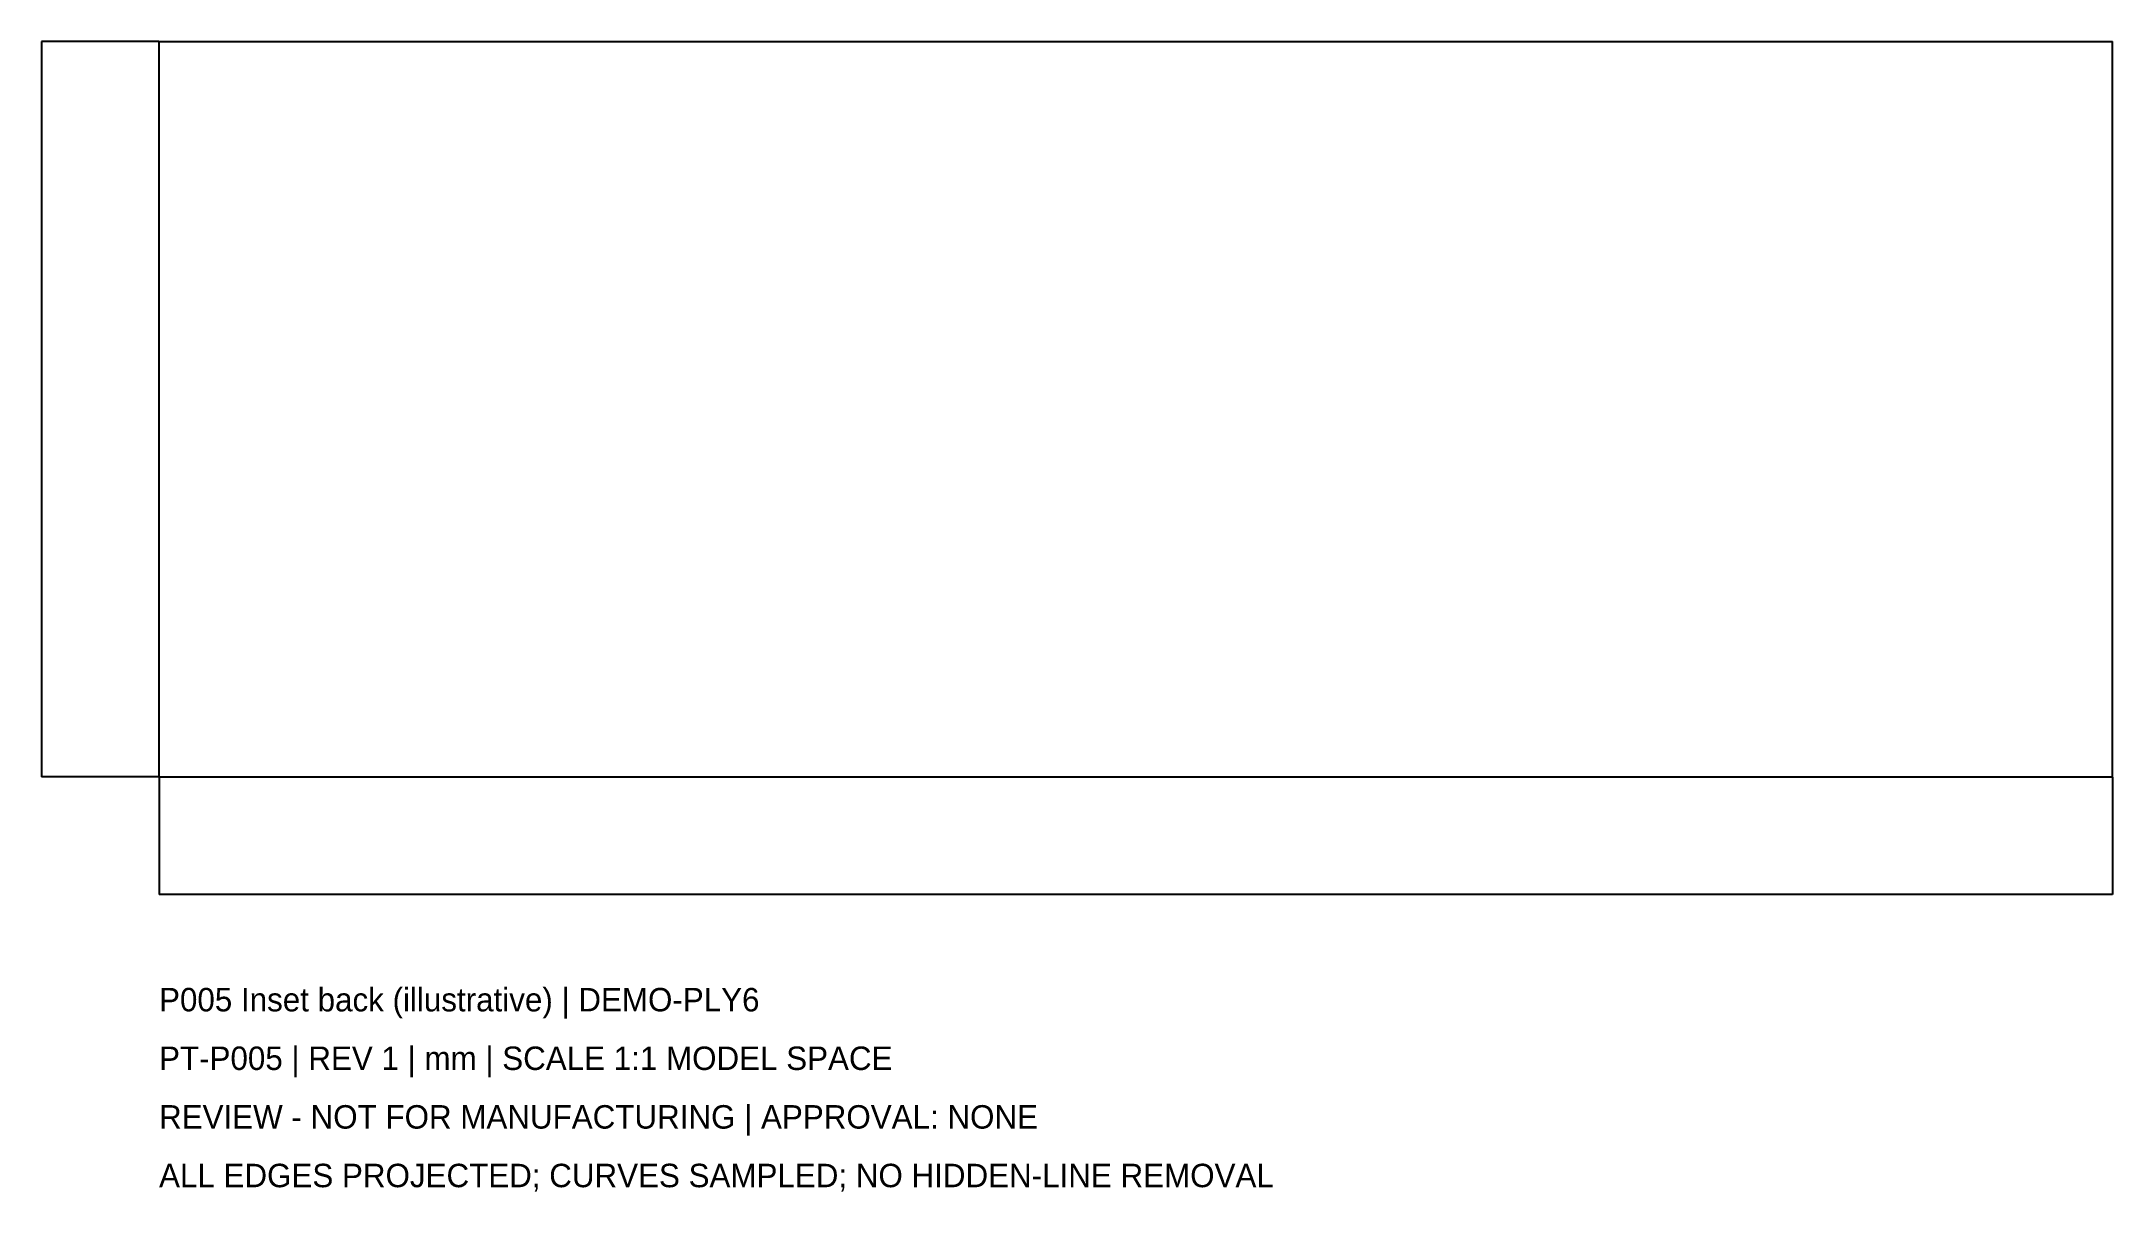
# Model space of a CAD drawing. Header units: millimetres. Extents: x -988 to 882, y -706 to 332.
import ezdxf

# ---------------------------------------------------------------- set-up
doc = ezdxf.new("R2010")
doc.units = ezdxf.units.MM
for name, color, linetype in [('CAD', 7, 'Continuous'), ('DIMENSIONS', 2, 'Continuous'), ('NOTES', 3, 'Continuous')]:
    doc.layers.add(name, color=color, linetype=linetype)
doc.styles.add('OpenSansCondensed-Light', font='OpenSansCondensed-Light.ttf')
doc.dimstyles.new('EZDXF', dxfattribs={"dimtxt": 0.25, "dimasz": 0.175, "dimexe": 0.375, "dimexo": 0.125, "dimgap": 0.1, "dimtad": 1, "dimlfac": 100, "dimzin": 12, "dimdsep": 46, "dimtxsty": 'OpenSansCondensed-Light', "dimblk": 'ARCHTICK', "dimcen": 2.5, "dimazin": 3, "dimtfac": 0.5, "dimtmove": 2, "dimatfit": 3})

# ---------------------------------------------------------------- blocks, each defined once
blk = doc.blocks.new('_ARCHTICK')
at = {"color": 0, "linetype": 'BYBLOCK', "const_width": 0.15}
blk.add_lwpolyline([(-0.5, -0.5), (0.5, 0.5)], dxfattribs=at)

msp = doc.modelspace()

# ---------------------------------------------------------------- linework, layer by layer
at = {"layer": 'CAD'}
for points in [[(-882, -332), (-882, 332)], [(-882, 332), (-882, 332)], [(-882, -332), (-882, 332)], [(-882, 332), (882, 332)], [(-882, 332), (882, 332)], [(882, -332), (882, 332)], [(882, 332), (882, 332)], [(882, -332), (882, 332)], [(-882, -332), (-882, -332)], [(-882, -332), (882, -332)], [(-882, -332), (882, -332)], [(882, -332), (882, -332)]]:
    msp.add_lwpolyline(points, dxfattribs=at)

# ---------------------------------------------------------------- texts
at = {"layer": 'NOTES'}
for s, p in [('P005 Inset back (illustrative) | DEMO-PLY6', (-882, -543.68)), ('PT-P005 | REV 1 | mm | SCALE 1:1 MODEL SPACE', (-882, -596.6)), ('REVIEW - NOT FOR MANUFACTURING | APPROVAL: NONE', (-882, -649.52)), ('ALL EDGES PROJECTED; CURVES SAMPLED; NO HIDDEN-LINE REMOVAL', (-882, -702.44))]:
    msp.add_text(s, height=21.168, dxfattribs=at).set_placement(p)

# ---------------------------------------------------------------- dimensions: what is measured, and where the dimension line sits
at = {"layer": 'DIMENSIONS'}
msp.add_linear_dim(base=(-987.84, -332), p1=(-882, -332), p2=(-882, 332), angle=90, dimstyle='EZDXF', dxfattribs=at).render()
msp.add_linear_dim(base=(-882, -437.84), p1=(-882, -332), p2=(882, -332), dimstyle='EZDXF', dxfattribs=at).render()

doc.saveas('drawing.dxf')
